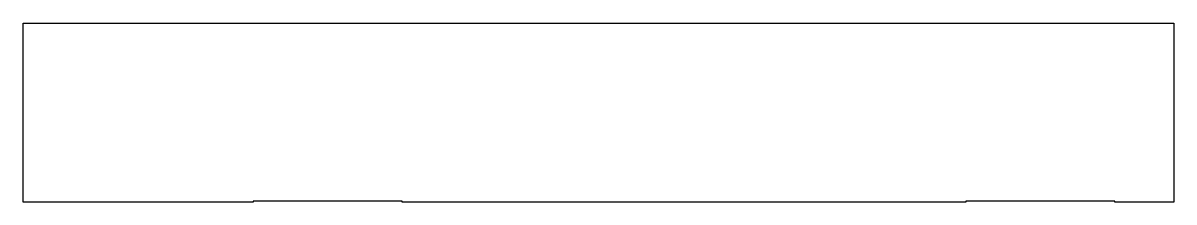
# Model space of a CAD drawing. Header units: metres. Extents: x -18.5 to 13.8, y -1.1 to 46.5.
# Drawn here: x -18.55 to 13.75, y 41.47 to 46.5 of the extents above.
import ezdxf

# ---------------------------------------------------------------- set-up
doc = ezdxf.new("R2010")
doc.units = ezdxf.units.M

msp = doc.modelspace()

# ---------------------------------------------------------------- linework, layer by layer
for p, q in [((-18.55, 45.905), (-18.55, 46.5)), ((-18.55, 46.5), (-18.149, 46.5)), ((-18.149, 46.5), (-17.251, 46.5)), ((-17.251, 46.5), (-12.2, 46.5)), ((-12.2, 46.5), (-11.962, 46.5)), ((-11.962, 46.5), (-11.645, 46.5)), ((-11.645, 46.5), (-11.269, 46.5)), ((-11.269, 46.5), (-10.861, 46.5)), ((-10.861, 46.5), (-10.459, 46.5)), ((-10.459, 46.5), (-10.102, 46.5)), ((-10.102, 46.5), (-9.825, 46.5)), ((-9.825, 46.5), (-9.652, 46.5)), ((-9.652, 46.5), (-7.222, 46.5)), ((-7.222, 46.5), (-6.328, 46.5)), ((-6.328, 46.5), (9.391, 46.5)), ((9.391, 46.5), (9.502, 46.5)), ((9.502, 46.5), (9.714, 46.5)), ((9.714, 46.5), (10.011, 46.5)), ((10.011, 46.5), (10.368, 46.5)), ((10.368, 46.5), (10.75, 46.5)), ((10.75, 46.5), (11.119, 46.5)), ((10.75, 46.5), (10.75, 46.5)), ((11.119, 46.5), (11.445, 46.5)), ((11.445, 46.5), (11.702, 46.5)), ((11.702, 46.5), (11.879, 46.5)), ((11.879, 46.5), (13.75, 46.5)), ((13.75, 46.5), (13.75, 41.517)), ((-18.55, 45.873), (-18.55, 45.905)), ((-18.55, 45.809), (-18.55, 45.873)), ((-18.55, 45.712), (-18.55, 45.809)), ((-18.55, 45.588), (-18.55, 45.712)), ((-18.55, 41.507), (-18.55, 45.588)), ((-18.55, 41.506), (-18.55, 41.507)), ((-18.55, 41.505), (-18.55, 41.506)), ((-18.55, 41.474), (-18.55, 41.505)), ((-18.35, 41.474), (-18.55, 41.474)), ((-12.09, 41.474), (-18.35, 41.474)), ((-8.001, 41.5), (-12.09, 41.5)), ((-12.09, 41.5), (-12.09, 41.474)), ((-7.91, 41.5), (-8.001, 41.5)), ((-7.91, 41.474), (-7.91, 41.5)), ((-7.427, 41.474), (-7.91, 41.474)), ((7.91, 41.474), (-7.427, 41.474)), ((11.999, 41.5), (7.91, 41.5)), ((7.91, 41.5), (7.91, 41.474)), ((12.09, 41.5), (11.999, 41.5)), ((12.09, 41.474), (12.09, 41.5)), ((13.688, 41.474), (12.09, 41.474)), ((13.75, 41.474), (13.688, 41.474)), ((13.75, 41.517), (13.75, 41.474))]:
    msp.add_line(p, q)

doc.saveas('drawing.dxf')
